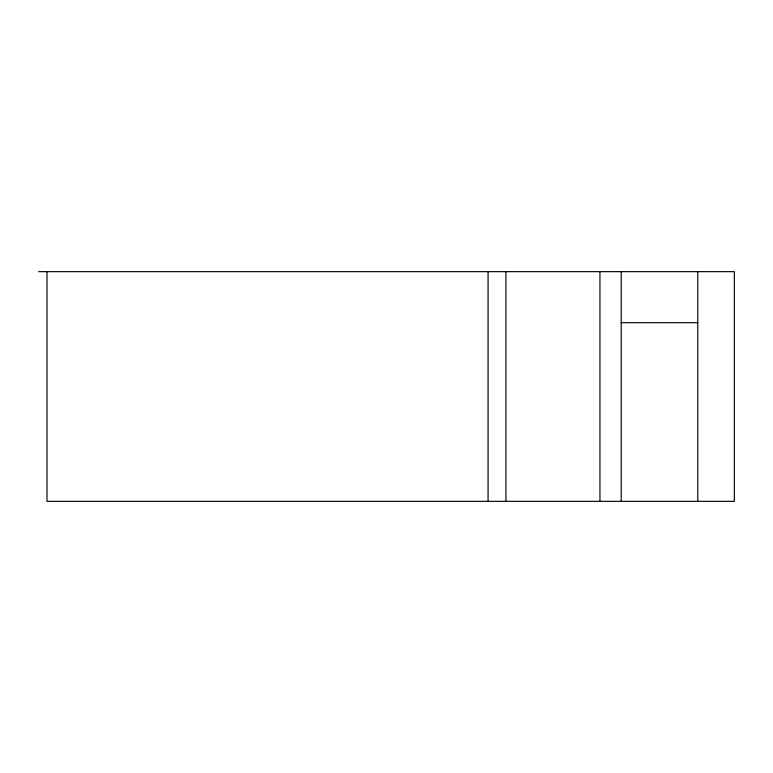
<?xml version="1.0" encoding="UTF-8"?>
<svg xmlns="http://www.w3.org/2000/svg" width="773" height="773" viewBox="0 0 773 773"><rect width="100%" height="100%" fill="white"/><g stroke="black" fill="none" stroke-linecap="round" stroke-linejoin="round"><path stroke-width="1.16" d="M38.65 271.652L734.35 271.652L734.35 501.348L46.989 501.348L46.989 271.652M621.212 322.699L697.768 322.699M697.768 271.652L697.768 501.348M621.212 271.652L621.212 501.348M599.945 271.652L599.945 501.348M505.938 271.652L505.938 501.348M488.072 271.652L488.072 501.348"/></g></svg>
